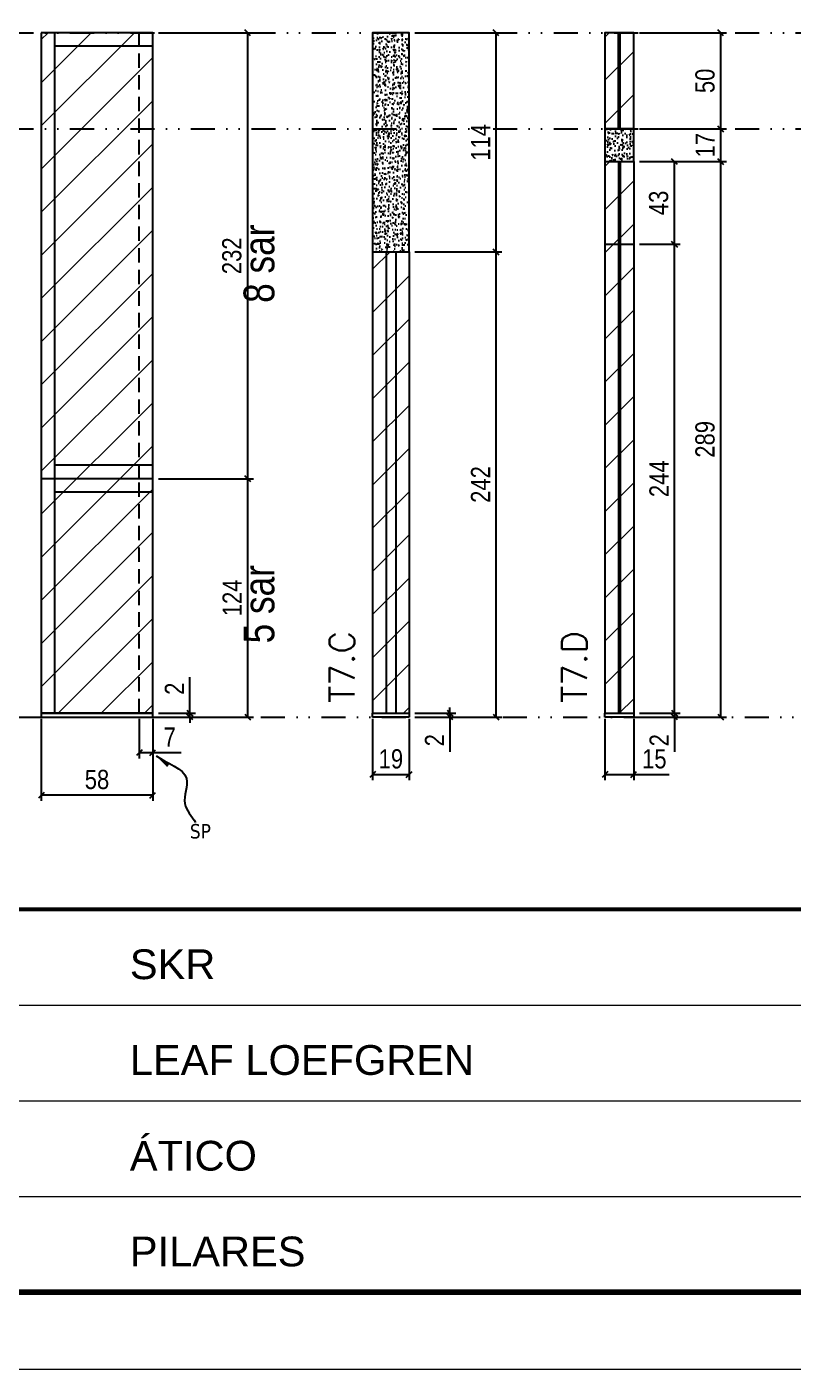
# Model space of a CAD drawing. Extents: x 14400 to 27878, y -21631 to 6985.
# Drawn here: x 15059 to 15457, y -8997 to -8298 of the extents above; entities that cross this region are included whole.
import ezdxf

# ---------------------------------------------------------------- set-up
doc = ezdxf.new("R2010")
doc.units = 0
for name, pattern in [('CONTINUO', [0]), ('DASHED', [0.75, 0.5, -0.25]), ('DIVIDE2', [0.625, 0.25, -0.125, 0, -0.125, 0, -0.125]), ('HIDDEN', [0.375, 0.25, -0.125])]:
    doc.linetypes.add(name, pattern=pattern)
for name, color, linetype in [('COTA', 241, 'Continuous'), ('NOMENCLATURA', 7, 'Continuous'), ('Nível', 160, 'Continuous'), ('Painéis', 200, 'Continuous'), ('SARR_2.2x7', 40, 'Continuous'), ('texto', 7, 'Continuous')]:
    doc.layers.add(name, color=color, linetype=linetype)
for name, color, linetype, lineweight in [('Folhas', 255, 'Continuous', 9), ('Hachura', 251, 'Continuous', 9), ('SARRAFO DE PRESSAO', 251, 'DASHED', 9), ('Texto Seção', 7, 'Continuous', 15)]:
    doc.layers.add(name, color=color, linetype=linetype, lineweight=lineweight)
doc.styles.add('ARIAL', font='arial.ttf')
doc.styles.add('ARIAL_NARROW', font='ARIALN.TTF', dxfattribs={"height": 0.2})
doc.styles.add('COTA TECNICA', font='techl___.ttf', dxfattribs={"height": 10})
doc.styles.add('COTA TECNICA-50', font='techl___.ttf', dxfattribs={"height": 10})
doc.styles.add('REGUA-120', font='ROMANS.shx', dxfattribs={"height": 15})
doc.styles.get("Standard").update_dxf_attribs({"font": 'arial.ttf'})
doc.dimstyles.new('COTA PAINEL-50', dxfattribs={"dimtxt": 10, "dimasz": 3, "dimexe": 3, "dimexo": 3, "dimgap": 3, "dimtad": 1, "dimdec": 1, "dimzin": 12, "dimdsep": 46, "dimtxsty": 'COTA TECNICA-50', "dimblk1": 'OBLIQUE', "dimblk2": 'OBLIQUE', "dimsah": 1, "dimcen": 0.9, "dimclrd": 4, "dimclre": 4, "dimclrt": 240, "dimadec": 1, "dimazin": 3, "dimtfac": 1, "dimtdec": 1, "dimtmove": 0, "dimatfit": 3, "dimfxl": 1, "dimtolj": 1, "dimtzin": 12, "dimarcsym": 0})
doc.dimstyles.new('PAINEL', dxfattribs={"dimtxt": 10, "dimasz": 3, "dimexe": 3, "dimexo": 3, "dimgap": 3, "dimtad": 1, "dimdec": 1, "dimzin": 12, "dimdsep": 46, "dimtxsty": 'COTA TECNICA', "dimblk1": 'OBLIQUE', "dimblk2": 'OBLIQUE', "dimsah": 1, "dimcen": 0.9, "dimclrd": 4, "dimclre": 4, "dimclrt": 240, "dimadec": 1, "dimazin": 3, "dimtfac": 1, "dimtdec": 1, "dimtmove": 0, "dimatfit": 3, "dimfxl": 1, "dimtolj": 1, "dimtzin": 12, "dimarcsym": 0})
doc.dimstyles.get("Standard").update_dxf_attribs({"dimtxt": 0.18, "dimasz": 0.18, "dimexe": 0.18, "dimexo": 0.0625, "dimgap": 0.09, "dimtad": 0, "dimtih": 1, "dimtoh": 1, "dimdec": 4, "dimzin": 0, "dimdsep": 46, "dimtxsty": 'Standard', "dimcen": 0.09, "dimadec": 0, "dimazin": 0, "dimtfac": 1, "dimtdec": 4, "dimtofl": 0, "dimtmove": 0, "dimatfit": 3, "dimfxl": 1, "dimtolj": 1, "dimtzin": 0, "dimarcsym": 0})

# ---------------------------------------------------------------- blocks, each defined once
blk = doc.blocks.new('9999999999')
at = {"color": 30, "linetype": 'CONTINUO'}
for p, q in [((98564.56, 34379.64), (99583.98, 34379.64)), ((98564.56, 34329.83), (99487.98, 34329.83)), ((98564.56, 34280.02), (99487.98, 34280.02))]:
    blk.add_line(p, q, dxfattribs=at)
at = {"color": 30, "linetype": 'CONTINUO', "const_width": 2}
blk.add_lwpolyline([(99583.98, 34230.21), (99583.98, 34414.45, 0.414214), (99568.98, 34429.45), (98228.98, 34429.45, 0.414214), (98213.98, 34414.45), (98213.98, 34245.21, 0.414214), (98228.98, 34230.21), (99583.98, 34230.21)], format="xyb", dxfattribs=at)
at = {"layer": 'Folhas'}
blk.add_lwpolyline([(98138.98, 34190.21), (99623.98, 34190.21), (99623.98, 35240.21), (98138.98, 35240.21)], close=True, dxfattribs=at)
at = {"layer": 'Folhas', "color": 30, "const_width": 3}
blk.add_lwpolyline([(98213.98, 34230.21), (99583.98, 34230.21), (99583.98, 35200.21), (98213.98, 35200.21)], close=True, dxfattribs=at)
at = {"color": 7, "linetype": 'Continuous', "ltscale": 5, "style": 'ARIAL'}
for s, height, p in [('SKR', 15.483, (98837.68, 34393.13)), ('LEAF LOEFGREN', 15.4829, (98837.68, 34343.32)), ('ÁTICO', 15.483, (98837.68, 34293.51)), ('PILARES', 15.483, (98837.68, 34243.7))]:
    blk.add_text(s, height=height, dxfattribs=at).set_placement(p)
blk = doc.blocks.new('_Oblique')
at = {"color": 0, "linetype": 'ByBlock', "lineweight": -2}
blk.add_line((-0.5, -0.5), (0.5, 0.5), dxfattribs=at)
blk = doc.blocks.new('*D2482')
at = {"layer": 'COTA', "color": 4, "lineweight": -2, "transparency": 16777216}
for p, q in [((15066.09, -8658.47), (15066.09, -8701.14)), ((15124.09, -8658.47), (15124.09, -8701.14)), ((15124.09, -8698.14), (15066.09, -8698.14))]:
    blk.add_line(p, q, dxfattribs=at)
at = {"layer": 'Defpoints', "color": 0, "transparency": 16777216}
for p in [(15066.09, -8655.47), (15124.09, -8655.47), (15066.09, -8698.14)]:
    blk.add_point(p, dxfattribs=at)
at = {"layer": 'COTA', "color": 4, "lineweight": -2, "transparency": 16777216, "xscale": 3, "yscale": 3, "zscale": 3, "rotation": 180}
blk.add_blockref('_Oblique', (15066.09, -8698.14), dxfattribs=at)
at = {"layer": 'COTA', "color": 4, "lineweight": -2, "transparency": 16777216, "xscale": 3, "yscale": 3, "zscale": 3}
blk.add_blockref('_Oblique', (15124.09, -8698.14), dxfattribs=at)
at = {"layer": 'COTA', "color": 240, "transparency": 16777216, "insert": (15095.09, -8690.01), "char_height": 10, "attachment_point": 5, "style": 'COTA TECNICA'}
blk.add_mtext('\\A1;58', dxfattribs=at)
blk = doc.blocks.new('*D2483')
at = {"layer": 'COTA', "color": 4, "lineweight": -2, "transparency": 16777216}
for p, q in [((15117.09, -8658.47), (15117.09, -8678.98)), ((15124.09, -8660.47), (15124.09, -8678.98)), ((15117.09, -8675.98), (15124.09, -8675.98)), ((15124.09, -8675.98), (15138.82, -8675.98))]:
    blk.add_line(p, q, dxfattribs=at)
at = {"layer": 'Defpoints', "color": 0, "transparency": 16777216}
for p in [(15117.09, -8655.47), (15124.09, -8657.47), (15124.09, -8675.98)]:
    blk.add_point(p, dxfattribs=at)
at = {"layer": 'COTA', "color": 4, "lineweight": -2, "transparency": 16777216, "xscale": 3, "yscale": 3, "zscale": 3, "rotation": 180}
blk.add_blockref('_Oblique', (15117.09, -8675.98), dxfattribs=at)
at = {"layer": 'COTA', "color": 4, "lineweight": -2, "transparency": 16777216, "xscale": 3, "yscale": 3, "zscale": 3}
blk.add_blockref('_Oblique', (15124.09, -8675.98), dxfattribs=at)
at = {"layer": 'COTA', "color": 240, "transparency": 16777216, "insert": (15132.96, -8667.9), "char_height": 10, "attachment_point": 5, "style": 'COTA TECNICA-50'}
blk.add_mtext('\\A1;7', dxfattribs=at)
blk = doc.blocks.new('*D2485')
at = {"layer": 'COTA', "color": 4, "linetype": 'ByBlock', "lineweight": -2, "transparency": 16777216}
for p, q in [((15127.09, -8533.47), (15176.46, -8533.47)), ((15173.46, -8657.47), (15173.46, -8533.47)), ((15127.09, -8657.47), (15176.46, -8657.47))]:
    blk.add_line(p, q, dxfattribs=at)
at = {"layer": 'Defpoints', "color": 0, "linetype": 'ByBlock', "transparency": 16777216}
for p in [(15124.09, -8533.47), (15173.46, -8533.47), (15124.09, -8657.47)]:
    blk.add_point(p, dxfattribs=at)
at = {"layer": 'COTA', "color": 4, "linetype": 'ByBlock', "lineweight": -2, "transparency": 16777216, "xscale": 3, "yscale": 3, "zscale": 3}
for p, rotation in [((15173.46, -8533.47), 90), ((15173.46, -8657.47), 270)]:
    blk.add_blockref('_Oblique', p, dxfattribs=dict(at, rotation=rotation))
at = {"layer": 'COTA', "color": 240, "linetype": 'ByBlock', "transparency": 16777216, "insert": (15165.39, -8595.47), "char_height": 10, "attachment_point": 5, "rotation": 90, "style": 'COTA TECNICA'}
blk.add_mtext('\\A1;124', dxfattribs=at)
blk = doc.blocks.new('*D2484')
at = {"layer": 'COTA', "color": 4, "lineweight": -2, "transparency": 16777216}
for p, q in [((15143.35, -8655.47), (15143.35, -8636.66)), ((15127.09, -8655.47), (15146.35, -8655.47)), ((15127.09, -8657.47), (15146.35, -8657.47)), ((15143.35, -8657.47), (15143.35, -8655.47)), ((15143.35, -8657.47), (15143.35, -8660.47))]:
    blk.add_line(p, q, dxfattribs=at)
at = {"layer": 'Defpoints', "color": 0, "transparency": 16777216}
for p in [(15124.09, -8655.47), (15124.09, -8657.47), (15143.35, -8657.47)]:
    blk.add_point(p, dxfattribs=at)
at = {"layer": 'COTA', "color": 4, "lineweight": -2, "transparency": 16777216, "xscale": 3, "yscale": 3, "zscale": 3}
for p, rotation in [((15143.35, -8655.47), 270), ((15143.35, -8657.47), 90)]:
    blk.add_blockref('_Oblique', p, dxfattribs=dict(at, rotation=rotation))
at = {"layer": 'COTA', "color": 240, "transparency": 16777216, "insert": (15135.35, -8642.72), "char_height": 10, "attachment_point": 5, "rotation": 90, "style": 'COTA TECNICA-50'}
blk.add_mtext('\\A1;2', dxfattribs=at)
blk = doc.blocks.new('*D2486')
at = {"layer": 'COTA', "color": 4, "linetype": 'ByBlock', "lineweight": -2, "transparency": 16777216}
for p, q in [((15127.09, -8533.47), (15176.46, -8533.47)), ((15173.46, -8657.47), (15173.46, -8533.47)), ((15127.09, -8657.47), (15176.46, -8657.47))]:
    blk.add_line(p, q, dxfattribs=at)
at = {"layer": 'Defpoints', "color": 0, "linetype": 'ByBlock', "transparency": 16777216}
for p in [(15124.09, -8533.47), (15173.46, -8533.47), (15124.09, -8657.47)]:
    blk.add_point(p, dxfattribs=at)
at = {"layer": 'COTA', "color": 4, "linetype": 'ByBlock', "lineweight": -2, "transparency": 16777216, "xscale": 3, "yscale": 3, "zscale": 3}
for p, rotation in [((15173.46, -8533.47), 90), ((15173.46, -8657.47), 270)]:
    blk.add_blockref('_Oblique', p, dxfattribs=dict(at, rotation=rotation))
at = {"layer": 'COTA', "color": 240, "linetype": 'ByBlock', "transparency": 16777216, "insert": (15165.39, -8595.47), "char_height": 10, "attachment_point": 5, "rotation": 90, "style": 'COTA TECNICA'}
blk.add_mtext('\\A1;124', dxfattribs=at)
blk = doc.blocks.new('*D2487')
at = {"layer": 'COTA', "color": 4, "lineweight": -2, "transparency": 16777216}
for p, q in [((15127.09, -8301.47), (15176.46, -8301.47)), ((15173.46, -8533.47), (15173.46, -8301.47)), ((15127.09, -8533.47), (15176.46, -8533.47))]:
    blk.add_line(p, q, dxfattribs=at)
at = {"layer": 'Defpoints', "color": 0, "transparency": 16777216}
for p in [(15124.09, -8301.47), (15173.46, -8301.47), (15124.09, -8533.47)]:
    blk.add_point(p, dxfattribs=at)
at = {"layer": 'COTA', "color": 4, "lineweight": -2, "transparency": 16777216, "xscale": 3, "yscale": 3, "zscale": 3}
for p, rotation in [((15173.46, -8301.47), 90), ((15173.46, -8533.47), 270)]:
    blk.add_blockref('_Oblique', p, dxfattribs=dict(at, rotation=rotation))
at = {"layer": 'COTA', "color": 240, "transparency": 16777216, "insert": (15165.24, -8417.47), "char_height": 10, "attachment_point": 5, "rotation": 90, "style": 'COTA TECNICA'}
blk.add_mtext('\\A1;232', dxfattribs=at)
blk = doc.blocks.new('*D2488')
at = {"layer": 'COTA', "color": 4, "lineweight": -2, "transparency": 16777216}
for p, q in [((15359.28, -8658.47), (15359.28, -8690.36)), ((15374.28, -8658.47), (15374.28, -8690.36)), ((15359.28, -8687.36), (15374.28, -8687.36)), ((15374.28, -8687.36), (15392.65, -8687.36))]:
    blk.add_line(p, q, dxfattribs=at)
at = {"layer": 'Defpoints', "color": 0, "transparency": 16777216}
for p in [(15359.28, -8655.47), (15374.28, -8655.47), (15374.28, -8687.36)]:
    blk.add_point(p, dxfattribs=at)
at = {"layer": 'COTA', "color": 4, "lineweight": -2, "transparency": 16777216, "xscale": 3, "yscale": 3, "zscale": 3, "rotation": 180}
blk.add_blockref('_Oblique', (15359.28, -8687.36), dxfattribs=at)
at = {"layer": 'COTA', "color": 4, "lineweight": -2, "transparency": 16777216, "xscale": 3, "yscale": 3, "zscale": 3}
blk.add_blockref('_Oblique', (15374.28, -8687.36), dxfattribs=at)
at = {"layer": 'COTA', "color": 240, "transparency": 16777216, "insert": (15384.96, -8679.25), "char_height": 10, "attachment_point": 5, "style": 'COTA TECNICA'}
blk.add_mtext('\\A1;15', dxfattribs=at)
blk = doc.blocks.new('*D2489')
at = {"layer": 'COTA', "color": 4, "lineweight": -2, "transparency": 16777216}
for p, q in [((15395.47, -8655.47), (15395.47, -8652.47)), ((15377.28, -8655.47), (15398.47, -8655.47)), ((15377.28, -8657.47), (15398.47, -8657.47)), ((15395.47, -8655.47), (15395.47, -8657.47)), ((15395.47, -8657.47), (15395.47, -8675.58))]:
    blk.add_line(p, q, dxfattribs=at)
at = {"layer": 'Defpoints', "color": 0, "transparency": 16777216}
for p in [(15374.28, -8655.47), (15374.28, -8657.47), (15395.47, -8655.47)]:
    blk.add_point(p, dxfattribs=at)
at = {"layer": 'COTA', "color": 4, "lineweight": -2, "transparency": 16777216, "xscale": 3, "yscale": 3, "zscale": 3}
for p, rotation in [((15395.47, -8655.47), 270), ((15395.47, -8657.47), 90)]:
    blk.add_blockref('_Oblique', p, dxfattribs=dict(at, rotation=rotation))
at = {"layer": 'COTA', "color": 240, "transparency": 16777216, "insert": (15387.47, -8669.52), "char_height": 10, "attachment_point": 5, "rotation": 90, "style": 'COTA TECNICA-50'}
blk.add_mtext('\\A1;2', dxfattribs=at)
blk = doc.blocks.new('*D2490')
at = {"layer": 'COTA', "color": 4, "lineweight": -2, "transparency": 16777216}
for p, q in [((15377.28, -8368.47), (15422.49, -8368.47)), ((15419.49, -8657.47), (15419.49, -8368.47)), ((15377.28, -8657.47), (15422.49, -8657.47))]:
    blk.add_line(p, q, dxfattribs=at)
at = {"layer": 'Defpoints', "color": 0, "transparency": 16777216}
for p in [(15374.28, -8368.47), (15419.49, -8368.47), (15374.28, -8657.47)]:
    blk.add_point(p, dxfattribs=at)
at = {"layer": 'COTA', "color": 4, "lineweight": -2, "transparency": 16777216, "xscale": 3, "yscale": 3, "zscale": 3}
for p, rotation in [((15419.49, -8368.47), 90), ((15419.49, -8657.47), 270)]:
    blk.add_blockref('_Oblique', p, dxfattribs=dict(at, rotation=rotation))
at = {"layer": 'COTA', "color": 240, "transparency": 16777216, "insert": (15411.38, -8512.97), "char_height": 10, "attachment_point": 5, "rotation": 90, "style": 'COTA TECNICA-50'}
blk.add_mtext('\\A1;289', dxfattribs=at)
blk = doc.blocks.new('*D2494')
at = {"layer": 'COTA', "color": 4, "lineweight": -2, "transparency": 16777216}
for p, q in [((15377.28, -8351.47), (15422.49, -8351.47)), ((15419.49, -8368.47), (15419.49, -8351.47)), ((15377.28, -8368.47), (15422.49, -8368.47))]:
    blk.add_line(p, q, dxfattribs=at)
at = {"layer": 'Defpoints', "color": 0, "transparency": 16777216}
for p in [(15374.28, -8351.47), (15419.49, -8351.47), (15374.28, -8368.47)]:
    blk.add_point(p, dxfattribs=at)
at = {"layer": 'COTA', "color": 4, "lineweight": -2, "transparency": 16777216, "xscale": 3, "yscale": 3, "zscale": 3}
for p, rotation in [((15419.49, -8351.47), 90), ((15419.49, -8368.47), 270)]:
    blk.add_blockref('_Oblique', p, dxfattribs=dict(at, rotation=rotation))
at = {"layer": 'COTA', "color": 240, "transparency": 16777216, "insert": (15411.41, -8359.97), "char_height": 10, "attachment_point": 5, "rotation": 90, "style": 'COTA TECNICA'}
blk.add_mtext('\\A1;17', dxfattribs=at)
blk = doc.blocks.new('*D2491')
at = {"layer": 'COTA', "color": 4, "lineweight": -2, "transparency": 16777216}
for p, q in [((15238.45, -8658.47), (15238.45, -8690.36)), ((15257.45, -8658.47), (15257.45, -8690.36)), ((15238.45, -8687.36), (15257.45, -8687.36))]:
    blk.add_line(p, q, dxfattribs=at)
at = {"layer": 'Defpoints', "color": 0, "transparency": 16777216}
for p in [(15238.45, -8655.47), (15257.45, -8655.47), (15257.45, -8687.36)]:
    blk.add_point(p, dxfattribs=at)
at = {"layer": 'COTA', "color": 4, "lineweight": -2, "transparency": 16777216, "xscale": 3, "yscale": 3, "zscale": 3, "rotation": 180}
blk.add_blockref('_Oblique', (15238.45, -8687.36), dxfattribs=at)
at = {"layer": 'COTA', "color": 4, "lineweight": -2, "transparency": 16777216, "xscale": 3, "yscale": 3, "zscale": 3}
blk.add_blockref('_Oblique', (15257.45, -8687.36), dxfattribs=at)
at = {"layer": 'COTA', "color": 240, "transparency": 16777216, "insert": (15247.95, -8679.27), "char_height": 10, "attachment_point": 5, "style": 'COTA TECNICA'}
blk.add_mtext('\\A1;19', dxfattribs=at)
blk = doc.blocks.new('*D2492')
at = {"layer": 'COTA', "color": 4, "lineweight": -2, "transparency": 16777216}
for p, q in [((15278.65, -8655.47), (15278.65, -8652.47)), ((15260.45, -8655.47), (15281.65, -8655.47)), ((15260.45, -8657.47), (15281.65, -8657.47)), ((15278.65, -8655.47), (15278.65, -8657.47)), ((15278.65, -8657.47), (15278.65, -8675.58))]:
    blk.add_line(p, q, dxfattribs=at)
at = {"layer": 'Defpoints', "color": 0, "transparency": 16777216}
for p in [(15257.45, -8655.47), (15257.45, -8657.47), (15278.65, -8655.47)]:
    blk.add_point(p, dxfattribs=at)
at = {"layer": 'COTA', "color": 4, "lineweight": -2, "transparency": 16777216, "xscale": 3, "yscale": 3, "zscale": 3}
for p, rotation in [((15278.65, -8655.47), 270), ((15278.65, -8657.47), 90)]:
    blk.add_blockref('_Oblique', p, dxfattribs=dict(at, rotation=rotation))
at = {"layer": 'COTA', "color": 240, "transparency": 16777216, "insert": (15270.65, -8669.52), "char_height": 10, "attachment_point": 5, "rotation": 90, "style": 'COTA TECNICA-50'}
blk.add_mtext('\\A1;2', dxfattribs=at)
blk = doc.blocks.new('*D2493')
at = {"layer": 'COTA', "color": 4, "lineweight": -2, "transparency": 16777216}
for p, q in [((15260.45, -8415.47), (15305.67, -8415.47)), ((15302.67, -8657.47), (15302.67, -8415.47)), ((15260.45, -8657.47), (15305.67, -8657.47))]:
    blk.add_line(p, q, dxfattribs=at)
at = {"layer": 'Defpoints', "color": 0, "transparency": 16777216}
for p in [(15257.45, -8415.47), (15302.67, -8415.47), (15257.45, -8657.47)]:
    blk.add_point(p, dxfattribs=at)
at = {"layer": 'COTA', "color": 4, "lineweight": -2, "transparency": 16777216, "xscale": 3, "yscale": 3, "zscale": 3}
for p, rotation in [((15302.67, -8415.47), 90), ((15302.67, -8657.47), 270)]:
    blk.add_blockref('_Oblique', p, dxfattribs=dict(at, rotation=rotation))
at = {"layer": 'COTA', "color": 240, "transparency": 16777216, "insert": (15294.59, -8536.47), "char_height": 10, "attachment_point": 5, "rotation": 90, "style": 'COTA TECNICA-50'}
blk.add_mtext('\\A1;242', dxfattribs=at)
blk = doc.blocks.new('*D2495')
at = {"layer": 'COTA', "color": 4, "lineweight": -2, "transparency": 16777216}
for p, q in [((15260.45, -8301.47), (15305.67, -8301.47)), ((15302.67, -8415.47), (15302.67, -8301.47)), ((15260.45, -8415.47), (15305.67, -8415.47))]:
    blk.add_line(p, q, dxfattribs=at)
at = {"layer": 'Defpoints', "color": 0, "transparency": 16777216}
for p in [(15257.45, -8301.47), (15302.67, -8301.47), (15257.45, -8415.47)]:
    blk.add_point(p, dxfattribs=at)
at = {"layer": 'COTA', "color": 4, "lineweight": -2, "transparency": 16777216, "xscale": 3, "yscale": 3, "zscale": 3}
for p, rotation in [((15302.67, -8301.47), 90), ((15302.67, -8415.47), 270)]:
    blk.add_blockref('_Oblique', p, dxfattribs=dict(at, rotation=rotation))
at = {"layer": 'COTA', "color": 240, "transparency": 16777216, "insert": (15294.59, -8358.47), "char_height": 10, "attachment_point": 5, "rotation": 90, "style": 'COTA TECNICA'}
blk.add_mtext('\\A1;114', dxfattribs=at)
blk = doc.blocks.new('*D2496')
at = {"layer": 'COTA', "color": 4, "lineweight": -2, "transparency": 16777216}
for p, q in [((15377.28, -8411.47), (15398.47, -8411.47)), ((15395.47, -8655.47), (15395.47, -8411.47)), ((15377.28, -8655.47), (15398.47, -8655.47))]:
    blk.add_line(p, q, dxfattribs=at)
at = {"layer": 'Defpoints', "color": 0, "transparency": 16777216}
for p in [(15374.28, -8411.47), (15395.47, -8411.47), (15374.28, -8655.47)]:
    blk.add_point(p, dxfattribs=at)
at = {"layer": 'COTA', "color": 4, "lineweight": -2, "transparency": 16777216, "xscale": 3, "yscale": 3, "zscale": 3}
for p, rotation in [((15395.47, -8411.47), 90), ((15395.47, -8655.47), 270)]:
    blk.add_blockref('_Oblique', p, dxfattribs=dict(at, rotation=rotation))
at = {"layer": 'COTA', "color": 240, "transparency": 16777216, "insert": (15387.4, -8533.47), "char_height": 10, "attachment_point": 5, "rotation": 90, "style": 'COTA TECNICA'}
blk.add_mtext('\\A1;244', dxfattribs=at)
blk = doc.blocks.new('*D2497')
at = {"layer": 'COTA', "color": 4, "lineweight": -2, "transparency": 16777216}
for p, q in [((15377.28, -8368.47), (15398.47, -8368.47)), ((15395.47, -8411.47), (15395.47, -8368.47)), ((15377.28, -8411.47), (15398.47, -8411.47))]:
    blk.add_line(p, q, dxfattribs=at)
at = {"layer": 'Defpoints', "color": 0, "transparency": 16777216}
for p in [(15374.28, -8368.47), (15395.47, -8368.47), (15374.28, -8411.47)]:
    blk.add_point(p, dxfattribs=at)
at = {"layer": 'COTA', "color": 4, "lineweight": -2, "transparency": 16777216, "xscale": 3, "yscale": 3, "zscale": 3}
for p, rotation in [((15395.47, -8368.47), 90), ((15395.47, -8411.47), 270)]:
    blk.add_blockref('_Oblique', p, dxfattribs=dict(at, rotation=rotation))
at = {"layer": 'COTA', "color": 240, "transparency": 16777216, "insert": (15387.25, -8389.97), "char_height": 10, "attachment_point": 5, "rotation": 90, "style": 'COTA TECNICA'}
blk.add_mtext('\\A1;43', dxfattribs=at)
blk = doc.blocks.new('*D2498')
at = {"layer": 'COTA', "color": 4, "lineweight": -2, "transparency": 16777216}
for p, q in [((15377.28, -8301.47), (15422.49, -8301.47)), ((15419.49, -8351.47), (15419.49, -8301.47)), ((15377.28, -8351.47), (15422.49, -8351.47))]:
    blk.add_line(p, q, dxfattribs=at)
at = {"layer": 'Defpoints', "color": 0, "transparency": 16777216}
for p in [(15374.28, -8301.47), (15419.49, -8301.47), (15374.28, -8351.47)]:
    blk.add_point(p, dxfattribs=at)
at = {"layer": 'COTA', "color": 4, "lineweight": -2, "transparency": 16777216, "xscale": 3, "yscale": 3, "zscale": 3}
for p, rotation in [((15419.49, -8301.47), 90), ((15419.49, -8351.47), 270)]:
    blk.add_blockref('_Oblique', p, dxfattribs=dict(at, rotation=rotation))
at = {"layer": 'COTA', "color": 240, "transparency": 16777216, "insert": (15411.38, -8326.47), "char_height": 10, "attachment_point": 5, "rotation": 90, "style": 'COTA TECNICA'}
blk.add_mtext('\\A1;50', dxfattribs=at)

msp = doc.modelspace()

# ---------------------------------------------------------------- hatches: boundary and pattern name
at = {"layer": 'COTA'}
h = msp.add_hatch(dxfattribs=at)
h.set_pattern_fill('AR-CONC', color=256, scale=0.03)
h.set_pattern_definition([(50, (-213.979, -11440.751), (5.4655401, -0.4781726), [0.5715, -6.2865]), (355, (-213.979, -11440.751), (-1.0573026, 5.7317054), [0.4572, -5.0292175]), (100.451445, (-213.5236, -11440.791), (4.4082374, 5.2535326), [0.4857003, -5.3427073]), (46.1842, (-213.979, -11439.227), (8.1323712, -1.2612698), [0.85725, -9.42975]), (96.63556, (-213.301, -11439.332), (7.122124, 7.4227837), [0.7285507, -8.0140682]), (351.18415, (-213.979, -11439.227), (7.122124, 7.4227837), [0.685799, -7.543792]), (21, (-213.217, -11439.608), (4.5484317, -3.067956), [0.5715, -6.2865]), (326, (-213.217, -11439.608), (1.8540609, 5.525639), [0.4572, -5.0292]), (71.451445, (-212.838, -11439.864), (6.4024926, 2.457683), [0.4857003, -5.3426981]), (37.5, (-213.979, -11440.751), (0.0926581, 2.53665117), [0, -4.96824, 0, -5.1054, 0, -5.04825]), (7.5, (-213.979, -11440.751), (2.00458988, 3.00541724), [0, -2.91084, 0, -4.85394, 0, -1.92405]), (327.5, (-215.6784, -11440.751), (4.06771786, -0.17186232), [0, -1.905, 0, -5.9436, 0, -7.8867]), (317.5, (-216.4404, -11440.751), (4.44387544, 0.7627947), [0, -2.4765, 0, -3.94716, 0, -5.6007])])
h.paths.add_polyline_path([(15238.455, -8301.466), (15238.455, -8415.466), (15257.455, -8415.466), (15257.455, -8301.466)])
h = msp.add_hatch(dxfattribs=at)
h.set_pattern_fill('AR-CONC', color=256, scale=0.03)
h.set_pattern_definition([(50, (-97.158, -11540.751), (5.4655401, -0.4781726), [0.5715, -6.2865]), (355, (-97.158, -11540.751), (-1.0573026, 5.7317054), [0.4572, -5.0292175]), (100.451445, (-96.7025, -11540.791), (4.4082374, 5.2535326), [0.4857003, -5.3427073]), (46.1842, (-97.158, -11539.227), (8.1323712, -1.2612698), [0.85725, -9.42975]), (96.63556, (-96.48, -11539.332), (7.122124, 7.4227837), [0.7285507, -8.0140682]), (351.18415, (-97.158, -11539.227), (7.122124, 7.4227837), [0.685799, -7.543792]), (21, (-96.396, -11539.608), (4.5484317, -3.067956), [0.5715, -6.2865]), (326, (-96.396, -11539.608), (1.8540609, 5.525639), [0.4572, -5.0292]), (71.451445, (-96.017, -11539.864), (6.4024926, 2.457683), [0.4857003, -5.3426981]), (37.5, (-97.158, -11540.751), (0.0926581, 2.53665117), [0, -4.96824, 0, -5.1054, 0, -5.04825]), (7.5, (-97.158, -11540.751), (2.00458988, 3.00541724), [0, -2.91084, 0, -4.85394, 0, -1.92405]), (327.5, (-98.8572, -11540.751), (4.06771786, -0.17186232), [0, -1.905, 0, -5.9436, 0, -7.8867]), (317.5, (-99.6192, -11540.751), (4.44387544, 0.7627947), [0, -2.4765, 0, -3.94716, 0, -5.6007])])
h.paths.add_polyline_path([(15359.276, -8368.466), (15374.276, -8368.466), (15374.276, -8351.466), (15359.276, -8351.466)])
at = {"layer": 'Hachura'}
h = msp.add_hatch(dxfattribs=at)
h.set_pattern_fill('ANSI31', color=256, scale=5)
h.paths.add_polyline_path([(14934.995, -8415.466), (14931.495, -8415.466), (14931.495, -8369.466), (14884.995, -8369.466), (14884.995, -8415.466), (14850.995, -8415.466), (14850.995, -8533.466), (14934.995, -8533.466)])
h.paths.add_polyline_path([(14934.995, -8533.466), (14850.995, -8533.466), (14850.995, -8655.466), (14934.995, -8655.466)])
h.paths.add_polyline_path([(15124.092, -8533.466), (15066.092, -8533.466), (15066.092, -8655.466), (15124.092, -8655.466)])
h.paths.add_polyline_path([(15124.092, -8301.466), (15066.092, -8301.466), (15066.092, -8533.466), (15124.092, -8533.466)])
h.paths.add_polyline_path([(15257.455, -8415.466), (15238.455, -8415.466), (15238.455, -8655.466), (15257.455, -8655.466)])
h.paths.add_polyline_path([(15374.276, -8301.466), (15359.276, -8301.466), (15359.276, -8351.466), (15374.276, -8351.466)])
h.paths.add_polyline_path([(15374.276, -8368.466), (15359.276, -8368.466), (15359.276, -8411.466), (15374.276, -8411.466)])
h.paths.add_polyline_path([(15374.276, -8411.466), (15359.276, -8411.466), (15359.276, -8655.466), (15374.276, -8655.466)])
h.paths.add_polyline_path([(15562.041, -8368.466), (15515.041, -8368.466), (15515.041, -8415.466), (15492.041, -8415.466), (15492.041, -8533.466), (15562.041, -8533.466)])
h.paths.add_polyline_path([(15562.041, -8533.466), (15492.041, -8533.466), (15492.041, -8655.466), (15562.041, -8655.466)])
h.paths.add_polyline_path([(15562.041, -8301.466), (15515.041, -8301.466), (15515.041, -8351.466), (15562.041, -8351.466)])
h.paths.add_polyline_path([(15736.627, -8301.466), (15689.627, -8301.466), (15689.627, -8533.466), (15736.627, -8533.466)])
h.paths.add_polyline_path([(15736.627, -8533.466), (15689.627, -8533.466), (15689.627, -8655.466), (15736.627, -8655.466)])

# ---------------------------------------------------------------- linework, layer by layer
at = {"layer": 'COTA'}
for points in [[(15238.455, -8415.466), (15257.455, -8415.466), (15257.455, -8301.466), (15238.455, -8301.466)], [(15359.276, -8368.466), (15374.276, -8368.466), (15374.276, -8351.466), (15359.276, -8351.466)]]:
    msp.add_lwpolyline(points, close=True, dxfattribs=at)
at = {"layer": 'Nível', "color": 4, "linetype": 'DIVIDE2', "ltscale": 50}
for p, q in [((14829.438, -8301.466), (15858.467, -8301.466)), ((14829.438, -8351.466), (15858.467, -8351.466)), ((14488.467, -8657.466), (15858.467, -8657.466))]:
    msp.add_line(p, q, dxfattribs=at)
at = {"layer": 'Painéis'}
for p, q in [((15066.092, -8301.466), (15066.092, -8655.466)), ((15124.092, -8301.466), (15066.092, -8301.466)), ((15124.092, -8655.466), (15124.092, -8301.466)), ((15359.276, -8368.466), (15359.276, -8655.466)), ((15359.276, -8368.466), (15374.276, -8368.466)), ((15374.276, -8368.466), (15374.276, -8655.466)), ((15238.455, -8415.466), (15238.455, -8655.466)), ((15238.455, -8415.466), (15257.455, -8415.466)), ((15257.455, -8415.466), (15257.455, -8655.466)), ((15359.276, -8411.466), (15374.276, -8411.466)), ((15124.092, -8533.466), (15066.092, -8533.466)), ((15066.092, -8655.466), (15124.092, -8655.466)), ((15238.455, -8655.466), (15257.455, -8655.466)), ((15238.455, -8657.466), (15238.455, -8655.466)), ((15257.455, -8657.466), (15238.455, -8657.466)), ((15257.455, -8655.466), (15257.455, -8657.466)), ((15359.276, -8655.466), (15374.276, -8655.466)), ((15359.276, -8657.466), (15359.276, -8655.466)), ((15374.276, -8657.466), (15359.276, -8657.466)), ((15374.276, -8655.466), (15374.276, -8657.466))]:
    msp.add_line(p, q, dxfattribs=at)
for points in [[(15359.276, -8351.466), (15374.276, -8351.466), (15374.276, -8301.466), (15359.276, -8301.466)], [(15124.092, -8655.466), (15066.092, -8655.466), (15066.092, -8657.466), (15124.092, -8657.466)]]:
    msp.add_lwpolyline(points, close=True, dxfattribs=at)
at = {"layer": 'SARR_2.2x7'}
for p, q in [((15073.092, -8533.466), (15073.092, -8301.466)), ((15366.276, -8351.466), (15366.276, -8301.466)), ((15367.276, -8351.466), (15367.276, -8301.466)), ((15124.092, -8308.466), (15073.092, -8308.466)), ((15366.276, -8368.466), (15366.276, -8655.466)), ((15367.276, -8368.466), (15367.276, -8655.466)), ((15245.455, -8415.466), (15245.455, -8655.466)), ((15250.455, -8415.466), (15250.455, -8655.466)), ((15124.092, -8526.466), (15073.092, -8526.466)), ((15073.092, -8655.466), (15073.092, -8533.466)), ((15124.092, -8540.466), (15073.092, -8540.466))]:
    msp.add_line(p, q, dxfattribs=at)
at = {"layer": 'SARR_2.2x7', "linetype": 'HIDDEN', "ltscale": 30}
for p, q in [((15117.092, -8533.466), (15117.092, -8301.466)), ((15117.092, -8655.466), (15117.092, -8533.466))]:
    msp.add_line(p, q, dxfattribs=at)

# ---------------------------------------------------------------- block references
at = {"layer": 'SARRAFO DE PRESSAO', "color": 6, "linetype": 'ByBlock'}
msp.add_blockref('9999999999', (-83725.511, -43186.954), dxfattribs=at)

# ---------------------------------------------------------------- texts
at = {"layer": 'NOMENCLATURA', "style": 'ARIAL_NARROW'}
for s, p in [('8 sar', (15187.335, -8441.97)), ('5 sar', (15187.335, -8619.142))]:
    msp.add_text(s, height=16, rotation=90, dxfattribs=at).set_placement(p)
at = {"layer": 'texto', "color": 0, "insert": (15148.869, -8716.957), "char_height": 7.5, "attachment_point": 5}
msp.add_mtext('{\\fTahoma|b0|i0|c0|p34;\\C4;SP}', dxfattribs=at)
at = {"layer": 'Texto Seção', "char_height": 13, "width": 370.6998, "attachment_point": 7, "rotation": 90, "style": 'REGUA-120'}
for s, insert in [('T7.C', (15229.004, -8650.054)), ('T7.D', (15349.826, -8650.054))]:
    msp.add_mtext(s, dxfattribs=dict(at, insert=insert))

# ---------------------------------------------------------------- dimensions: what is measured, and where the dimension line sits
at = {"layer": 'COTA'}
for base, p1, p2, dimstyle, picture, middle in [((15173.46, -8301.466), (15124.092, -8533.466), (15124.092, -8301.466), 'PAINEL', '*D2487', (15165.24, -8417.466)), ((15302.665, -8301.466), (15257.455, -8415.466), (15257.455, -8301.466), 'PAINEL', '*D2495', (15294.592, -8358.466)), ((15419.486, -8301.466), (15374.276, -8351.466), (15374.276, -8301.466), 'PAINEL', '*D2498', (15411.377, -8326.466)), ((15419.486, -8351.466), (15374.276, -8368.466), (15374.276, -8351.466), 'PAINEL', '*D2494', (15411.413, -8359.966)), ((15419.486, -8368.466), (15374.276, -8657.466), (15374.276, -8368.466), 'COTA PAINEL-50', '*D2490', (15411.384, -8512.966)), ((15302.665, -8415.466), (15257.455, -8657.466), (15257.455, -8415.466), 'COTA PAINEL-50', '*D2493', (15294.592, -8536.466)), ((15395.469, -8411.466), (15374.276, -8655.466), (15374.276, -8411.466), 'PAINEL', '*D2496', (15387.396, -8533.466))]:
    dim = msp.add_linear_dim(base=base, p1=p1, p2=p2, angle=90, dimstyle=dimstyle, dxfattribs=at)
    dim.commit()
    dim.dimension.update_dxf_attribs({"geometry": picture, "text_midpoint": middle})
for base, p1, p2, angle, override, picture, middle in [((15395.469, -8368.466), (15374.276, -8411.466), (15374.276, -8368.466), 90, {"dimtmove": 1}, '*D2497', (15387.25, -8389.966)), ((15066.092, -8698.144), (15124.092, -8655.466), (15066.092, -8655.466), 180, {"dimarcsym": 2}, '*D2482', (15095.092, -8690.012))]:
    dim = msp.add_linear_dim(base=base, p1=p1, p2=p2, angle=angle, dimstyle='PAINEL', override=override, dxfattribs=at)
    dim.commit()
    dim.dimension.update_dxf_attribs({"geometry": picture, "text_midpoint": middle})
at = {"layer": 'COTA', "linetype": 'ByBlock'}
for picture in ['*D2485', '*D2486']:
    dim = msp.add_aligned_dim(p1=(15124.092, -8657.466), p2=(15124.092, -8533.466), distance=-49.367, dimstyle='PAINEL', dxfattribs=at)
    dim.commit()
    dim.dimension.update_dxf_attribs({"geometry": picture, "text_midpoint": (15165.387, -8595.466)})
at = {"layer": 'COTA'}
for base, p1, p2, picture, middle in [((15143.35, -8657.466), (15124.092, -8655.466), (15124.092, -8657.466), '*D2484', (15143.35, -8642.719)), ((15278.648, -8655.466), (15257.455, -8657.466), (15257.455, -8655.466), '*D2492', (15278.648, -8669.522)), ((15395.469, -8655.466), (15374.276, -8657.466), (15374.276, -8655.466), '*D2489', (15395.469, -8669.522))]:
    dim = msp.add_linear_dim(base=base, p1=p1, p2=p2, angle=90, dimstyle='COTA PAINEL-50', dxfattribs=at)
    dim.commit()
    dim.dimension.update_dxf_attribs({"geometry": picture, "text_midpoint": middle, "dimtype": 160})
dim = msp.add_linear_dim(base=(15124.092, -8675.976), p1=(15117.092, -8655.466), p2=(15124.092, -8657.466), dimstyle='COTA PAINEL-50', dxfattribs=at)
dim.commit()
dim.dimension.update_dxf_attribs({"geometry": '*D2483', "text_midpoint": (15132.958, -8667.903)})
for base, p1, p2, picture, middle in [((15257.455, -8687.36), (15238.455, -8655.466), (15257.455, -8655.466), '*D2491', (15247.955, -8679.272)), ((15374.276, -8687.36), (15359.276, -8655.466), (15374.276, -8655.466), '*D2488', (15384.962, -8679.251))]:
    dim = msp.add_linear_dim(base=base, p1=p1, p2=p2, dimstyle='PAINEL', override={"dimarcsym": 2}, dxfattribs=at)
    dim.commit()
    dim.dimension.update_dxf_attribs({"geometry": picture, "text_midpoint": middle})

# ---------------------------------------------------------------- leaders
at = {"layer": 'COTA', "path_type": 1}
msp.add_leader([(15125.921, -8677.647), (15141.706, -8689.482), (15140.781, -8702.488), (15146.334, -8712.27)], dimstyle='Standard', override={"dimasz": 8}, dxfattribs=at)

doc.saveas('drawing.dxf')
